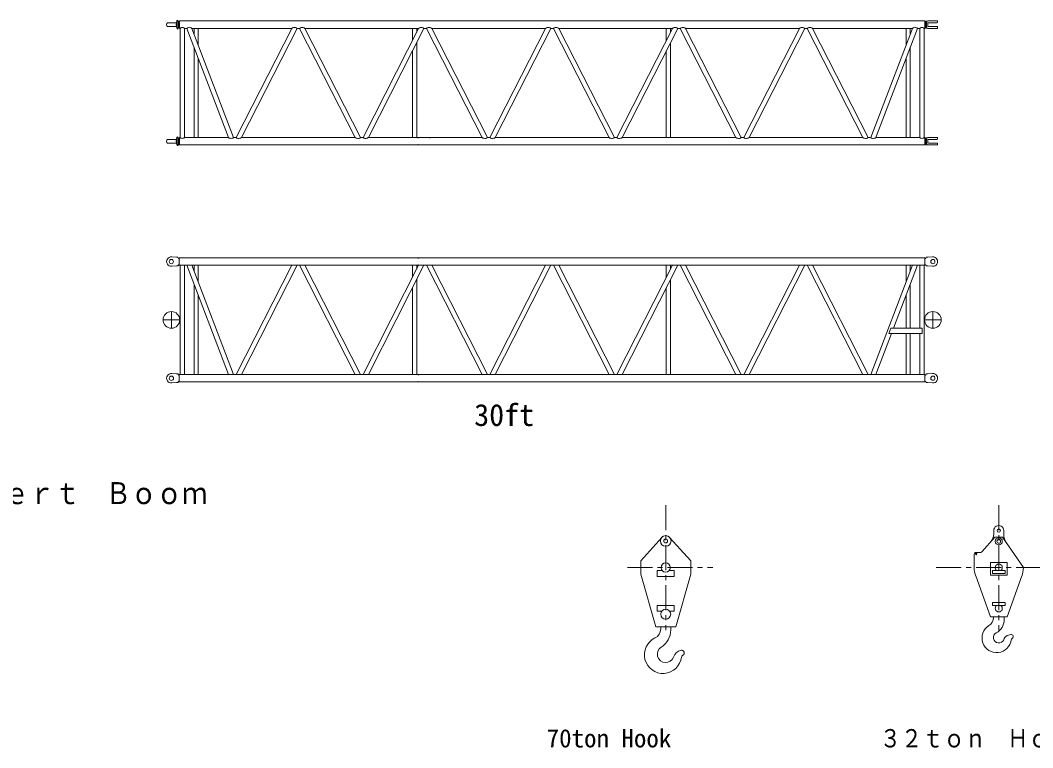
# Model space of a CAD drawing. Units: millimetres on the paper. Extents: x -420 to 420, y -297 to 297.
# Drawn here: x -148.9 to 53.7, y -145 to 0.5 of the extents above; entities that cross this region are included whole.
import ezdxf
from ezdxf.enums import TextEntityAlignment as Align

# ---------------------------------------------------------------- set-up
doc = ezdxf.new("R2010")
doc.units = ezdxf.units.MM
doc.linetypes.add('CHAIN1', pattern=[8, 5, -1, 1, -1])
doc.layers.add('0-0_0', color=7, linetype='Continuous', lineweight=18)
doc.styles.add('ＭＳ ゴシック', font='')
doc.styles.get('ＭＳ ゴシック').set_extended_font_data('MS Gothic')

msp = doc.modelspace()

# ---------------------------------------------------------------- linework, layer by layer
at = {"layer": '0-0_0'}
for p, q in [((-119.434, 0.031), (-117.712, 0.031)), ((-117.705, -0.328), (-117.575, 0.41)), ((-117.642, 0.031), (-117.642, -0.686)), ((-117.411, 0.547), (-117.363, 0.547)), ((-117.363, 0.547), (-117.233, 0.322)), ((-117.363, -1.203), (-117.363, 0.547)), ((-117.223, 0.294), (-117.223, -0.961)), ((-117.204, 0.306), (-117.142, 0.306)), ((-117.08, 0.413), (-117.142, 0.306)), ((-117.142, -0.961), (-117.142, 0.306)), ((-117.08, -1.068), (-117.08, 0.413)), ((32.13, 0.413), (-117.08, 0.413)), ((32.129, 0.413), (32.192, 0.306)), ((32.13, 0.413), (32.13, -1.068)), ((32.192, -0.961), (32.192, 0.306)), ((32.192, 0.306), (32.254, 0.306)), ((32.273, -0.967), (32.273, 0.312)), ((32.318, 0.384), (32.283, 0.322)), ((32.318, 0.384), (32.692, 0.414)), ((34.592, 0.414), (32.692, 0.414)), ((34.508, 0.043), (32.825, 0.043)), ((34.675, 0.21), (34.675, 0.331)), ((-119.625, -0.328), (-119.599, -0.116)), ((-119.625, -0.328), (-119.599, -0.54)), ((-119.434, -0.686), (-117.712, -0.686)), ((-117.705, -0.328), (-117.575, -1.065)), ((-117.411, -1.203), (-117.363, -1.203)), ((-117.233, -0.978), (-117.363, -1.203)), ((-117.142, -0.961), (-117.204, -0.961)), ((-117.08, -1.068), (-117.142, -0.961)), ((-116.932, -1.068), (-117.08, -1.068)), ((-116.932, -1.068), (-116.932, -22.92)), ((-115.585, -1.068), (-116.085, -1.068)), ((-116.085, -1.068), (-116.085, -22.92)), ((-115.585, -1.068), (-107.268, -22.92)), ((-94.593, -1.068), (-114.565, -1.068)), ((-114.565, -1.068), (-106.248, -22.92)), ((-114.148, -1.068), (-114.148, -2.163)), ((-113.302, -1.068), (-113.302, -4.388)), ((-105.727, -22.92), (-94.593, -1.068)), ((-104.657, -22.92), (-93.523, -1.068)), ((-93.027, -1.068), (-93.523, -1.068)), ((-93.027, -1.068), (-81.893, -22.92)), ((-91.957, -1.068), (-80.823, -22.92)), ((-69.193, -1.068), (-91.957, -1.068)), ((-80.327, -22.92), (-69.193, -1.068)), ((-79.257, -22.92), (-68.123, -1.068)), ((-70.432, -1.068), (-70.432, -3.499)), ((-69.585, -1.068), (-69.585, -1.837)), ((-67.627, -1.068), (-68.123, -1.068)), ((-67.627, -1.068), (-56.493, -22.92)), ((-66.557, -1.068), (-55.423, -22.92)), ((-43.793, -1.068), (-66.557, -1.068)), ((-54.927, -22.92), (-43.793, -1.068)), ((-53.857, -22.92), (-42.723, -1.068)), ((-42.227, -1.068), (-42.723, -1.068)), ((-42.227, -1.068), (-31.093, -22.92)), ((-41.157, -1.068), (-30.024, -22.92)), ((-18.393, -1.068), (-41.157, -1.068)), ((-29.527, -22.92), (-18.393, -1.068)), ((-28.457, -22.92), (-17.324, -1.068)), ((-19.632, -3.499), (-19.632, -1.068)), ((-18.785, -1.837), (-18.785, -1.068)), ((-16.827, -1.068), (-17.324, -1.068)), ((-16.827, -1.068), (-5.694, -22.92)), ((-15.757, -1.068), (-4.624, -22.92)), ((7.006, -1.068), (-15.757, -1.068)), ((-4.127, -22.92), (7.006, -1.068)), ((-3.057, -22.92), (8.076, -1.068)), ((8.573, -1.068), (8.076, -1.068)), ((8.573, -1.068), (19.706, -22.92)), ((29.615, -1.068), (9.643, -1.068)), ((9.643, -1.068), (20.776, -22.92)), ((29.615, -1.068), (21.298, -22.92)), ((30.635, -1.068), (22.318, -22.92)), ((28.352, -1.068), (28.352, -4.388)), ((29.198, -1.068), (29.198, -2.163)), ((30.635, -1.068), (31.135, -1.068)), ((31.135, -1.068), (31.135, -22.92)), ((31.982, -1.068), (31.982, -22.92)), ((31.982, -1.068), (32.129, -1.068)), ((32.129, -1.068), (32.192, -0.961)), ((32.192, -0.961), (32.254, -0.961)), ((32.318, -1.04), (32.283, -0.978)), ((32.692, -1.069), (32.318, -1.04)), ((32.692, -0.565), (32.692, -0.09)), ((34.592, -1.069), (32.692, -1.069)), ((34.508, -0.698), (32.825, -0.698)), ((34.675, -0.986), (34.675, -0.865)), ((-69.585, -3.937), (-69.585, -22.92)), ((-18.785, -22.92), (-18.785, -3.937)), ((-114.148, -4.843), (-114.148, -22.92)), ((-70.432, -5.599), (-70.432, -22.92)), ((-19.632, -22.92), (-19.632, -5.599)), ((29.198, -4.843), (29.198, -22.92)), ((-113.302, -7.068), (-113.302, -22.92)), ((28.352, -7.068), (28.352, -22.92)), ((-119.625, -23.661), (-119.599, -23.449)), ((-119.625, -23.661), (-119.599, -23.873)), ((-119.434, -23.303), (-117.712, -23.303)), ((-119.434, -24.019), (-117.712, -24.019)), ((-117.705, -23.661), (-117.575, -22.924)), ((-117.705, -23.661), (-117.575, -24.398)), ((-117.642, -23.303), (-117.642, -24.019)), ((-117.411, -22.786), (-117.363, -22.786)), ((-117.363, -24.536), (-117.363, -22.786)), ((-117.363, -22.786), (-117.233, -23.011)), ((-117.233, -24.311), (-117.363, -24.536)), ((-117.223, -23.039), (-117.223, -24.294)), ((-117.204, -23.028), (-117.142, -23.028)), ((-117.142, -24.294), (-117.204, -24.294)), ((-117.08, -22.92), (-117.142, -23.028)), ((-117.142, -24.294), (-117.142, -23.028)), ((-117.08, -24.402), (-117.142, -24.294)), ((-117.08, -24.402), (-117.08, -22.92)), ((-116.932, -22.92), (-117.08, -22.92)), ((-116.085, -22.92), (-107.268, -22.92)), ((-105.727, -22.92), (-106.248, -22.92)), ((-81.893, -22.92), (-104.656, -22.92)), ((-80.302, -22.92), (-80.824, -22.92)), ((-56.493, -22.92), (-79.282, -22.92)), ((-54.927, -22.92), (-55.423, -22.92)), ((-31.093, -22.92), (-53.857, -22.92)), ((-29.527, -22.92), (-30.024, -22.92)), ((-5.694, -22.92), (-28.457, -22.92)), ((-4.127, -22.92), (-4.624, -22.92)), ((19.706, -22.92), (-3.057, -22.92)), ((21.298, -22.92), (20.776, -22.92)), ((31.135, -22.92), (22.318, -22.92)), ((31.982, -22.92), (32.129, -22.92)), ((32.129, -22.92), (32.192, -23.028)), ((32.13, -22.92), (32.13, -24.402)), ((32.13, -24.402), (32.192, -24.294)), ((32.192, -24.294), (32.192, -23.028)), ((32.192, -23.028), (32.254, -23.028)), ((32.192, -24.294), (32.254, -24.294)), ((32.273, -24.301), (32.273, -23.021)), ((32.318, -22.949), (32.283, -23.011)), ((32.318, -24.373), (32.283, -24.311)), ((32.318, -22.949), (32.692, -22.919)), ((34.592, -22.919), (32.692, -22.919)), ((32.692, -23.898), (32.692, -23.423)), ((34.508, -23.29), (32.825, -23.29)), ((34.508, -24.032), (32.825, -24.032)), ((34.675, -23.123), (34.675, -23.003)), ((34.675, -24.319), (34.675, -24.198)), ((-117.411, -24.536), (-117.363, -24.536)), ((32.13, -24.402), (-117.08, -24.402)), ((32.692, -24.403), (32.318, -24.373)), ((34.592, -24.403), (32.692, -24.403)), ((-118.604, -46.775), (-117.642, -46.848)), ((-118.604, -48.67), (-117.642, -48.598)), ((-117.642, -46.848), (-117.363, -46.848)), ((-117.642, -48.598), (-117.363, -48.598)), ((-117.363, -46.848), (-117.233, -47.073)), ((-117.233, -48.373), (-117.363, -48.598)), ((-117.204, -47.089), (-117.158, -47.089)), ((-117.158, -48.356), (-117.204, -48.356)), ((-117.158, -47.089), (-117.096, -46.982)), ((-117.158, -48.356), (-117.096, -48.464)), ((-117.096, -46.982), (32.146, -46.982)), ((-117.096, -46.982), (-117.096, -48.464)), ((-117.096, -46.982), (-117.096, -48.464)), ((32.146, -48.464), (-117.096, -48.464)), ((-116.932, -48.464), (-116.932, -70.315)), ((-116.085, -48.464), (-116.085, -70.315)), ((-115.585, -48.464), (-107.268, -70.315)), ((-114.565, -48.464), (-106.248, -70.315)), ((-114.148, -48.464), (-114.148, -49.558)), ((-113.302, -48.464), (-113.302, -51.783)), ((-94.593, -48.464), (-105.727, -70.315)), ((-93.523, -48.464), (-104.657, -70.315)), ((-81.893, -70.315), (-93.027, -48.464)), ((-80.823, -70.315), (-91.957, -48.464)), ((-69.193, -48.464), (-80.327, -70.315)), ((-68.123, -48.464), (-79.257, -70.315)), ((-70.432, -48.464), (-70.432, -50.894)), ((-69.585, -48.464), (-69.585, -49.232)), ((-56.493, -70.315), (-67.627, -48.464)), ((-55.423, -70.315), (-66.557, -48.464)), ((-43.794, -48.464), (-54.927, -70.315)), ((-42.724, -48.464), (-53.857, -70.315)), ((-31.094, -70.315), (-42.227, -48.464)), ((-30.024, -70.315), (-41.157, -48.464)), ((-18.394, -48.464), (-29.527, -70.315)), ((-17.324, -48.464), (-28.457, -70.315)), ((-19.632, -50.894), (-19.632, -48.464)), ((-18.785, -49.232), (-18.785, -48.464)), ((-5.694, -70.315), (-16.827, -48.464)), ((-4.624, -70.315), (-15.757, -48.464)), ((7.006, -48.464), (-4.127, -70.315)), ((8.076, -48.464), (-3.057, -70.315)), ((19.706, -70.315), (8.573, -48.464)), ((20.776, -70.315), (9.643, -48.464)), ((29.615, -48.464), (21.298, -70.315)), ((30.635, -48.464), (25.842, -61.056)), ((28.352, -48.464), (28.352, -51.783)), ((29.198, -48.464), (29.198, -49.558)), ((31.135, -48.464), (31.135, -61.056)), ((31.982, -48.464), (31.982, -70.315)), ((32.208, -47.089), (32.146, -46.982)), ((32.146, -46.982), (32.146, -48.464)), ((32.208, -48.356), (32.146, -48.464)), ((32.208, -47.089), (32.254, -47.089)), ((32.208, -48.356), (32.254, -48.356)), ((32.283, -47.073), (32.413, -46.848)), ((32.413, -48.598), (32.283, -48.373)), ((32.413, -46.848), (32.692, -46.848)), ((32.413, -48.598), (32.692, -48.598)), ((33.654, -46.775), (32.692, -46.848)), ((33.654, -48.67), (32.692, -48.598)), ((-114.148, -52.239), (-114.148, -70.315)), ((-69.585, -51.332), (-69.585, -70.315)), ((-18.785, -70.315), (-18.785, -51.332)), ((29.198, -52.239), (29.198, -61.056)), ((-113.302, -54.463), (-113.302, -70.315)), ((-70.432, -52.994), (-70.432, -70.315)), ((-19.632, -70.315), (-19.632, -52.994)), ((28.352, -54.463), (28.352, -61.056)), ((25.43, -62.139), (22.318, -70.315)), ((25.332, -61.056), (24.92, -62.139)), ((24.92, -62.139), (31.558, -62.139)), ((25.332, -61.056), (31.558, -61.056)), ((28.352, -62.139), (28.352, -70.315)), ((29.198, -62.139), (29.198, -70.315)), ((31.135, -62.139), (31.135, -70.315)), ((31.558, -61.056), (31.558, -62.139)), ((-118.604, -70.109), (-117.642, -70.181)), ((-117.642, -70.181), (-117.363, -70.181)), ((-117.363, -70.181), (-117.233, -70.406)), ((-117.204, -70.423), (-117.158, -70.423)), ((-117.158, -70.423), (-117.096, -70.315)), ((-117.096, -70.315), (-117.096, -71.797)), ((32.146, -70.315), (-117.096, -70.315)), ((31.982, -70.315), (32.146, -70.315)), ((32.208, -70.423), (32.146, -70.315)), ((32.146, -70.315), (32.146, -71.797)), ((32.208, -70.423), (32.254, -70.423)), ((32.283, -70.406), (32.413, -70.181)), ((32.413, -70.181), (32.692, -70.181)), ((33.654, -70.109), (32.692, -70.181)), ((-118.604, -72.003), (-117.642, -71.931)), ((-117.642, -71.931), (-117.363, -71.931)), ((-117.233, -71.706), (-117.363, -71.931)), ((-117.158, -71.689), (-117.204, -71.689)), ((-117.158, -71.689), (-117.096, -71.797)), ((-117.096, -71.797), (32.146, -71.797)), ((32.208, -71.689), (32.146, -71.797)), ((32.208, -71.689), (32.254, -71.689)), ((32.413, -71.931), (32.283, -71.706)), ((32.413, -71.931), (32.692, -71.931)), ((33.654, -72.003), (32.692, -71.931)), ((-24.75, -107.601), (-20.546, -102.89)), ((-14.75, -107.6), (-18.955, -102.89)), ((43.543, -105.78), (46.158, -102.85)), ((45.916, -101.517), (45.916, -102.167)), ((46.158, -102.85), (47.684, -102.85)), ((51.833, -108.933), (47.684, -102.85)), ((47.916, -101.517), (47.916, -102.42)), ((42, -106.225), (42, -108.933)), ((42.333, -105.892), (43.294, -105.892)), ((-24.75, -107.601), (-24.75, -110.267)), ((-14.75, -107.6), (-14.75, -110.267)), ((45.25, -107.933), (45.25, -110.425)), ((45.25, -107.933), (48.583, -107.933)), ((48.583, -107.933), (48.583, -110.425)), ((-21.75, -120.8), (-24.75, -110.267)), ((-18.048, -110.704), (-21.453, -110.704)), ((-17.75, -120.8), (-14.75, -110.267)), ((45.25, -118.767), (42.294, -110.608)), ((45.25, -110.425), (48.583, -110.425)), ((45.666, -109.525), (48.166, -109.525)), ((48.166, -109.525), (48.166, -110.125)), ((48.583, -118.767), (51.539, -110.608)), ((-21.453, -116.495), (-18.048, -116.495)), ((-21.453, -116.495), (-21.453, -117.677)), ((-18.048, -117.677), (-18.048, -116.495)), ((45.666, -116.508), (45.666, -115.908)), ((48.166, -115.908), (45.666, -115.908)), ((48.166, -116.508), (45.666, -116.508)), ((48.166, -116.508), (48.166, -115.908)), ((-21.453, -117.677), (-20.558, -117.677)), ((-18.942, -117.677), (-18.048, -117.677)), ((45.25, -118.767), (48.583, -118.767)), ((45.833, -118.915), (45.833, -118.767)), ((47.999, -118.767), (47.999, -119.396)), ((-21.75, -120.8), (-17.75, -120.8)), ((-20.75, -121.197), (-20.75, -120.799)), ((-18.751, -121.411), (-18.751, -120.799)), ((47.909, -123.366), (48.005, -123.145)), ((48.844, -122.433), (49.306, -122.315))]:
    msp.add_line(p, q, dxfattribs=at)
at = {"layer": '0-0_0', "linetype": 'CHAIN1'}
for p, q in [((-118.675, -57.723), (-118.675, -61.056)), ((33.725, -57.723), (33.725, -61.056)), ((-120.342, -59.389), (-117.008, -59.389)), ((32.058, -59.389), (35.392, -59.389)), ((-19.75, -96.433), (-19.75, -121.433)), ((46.916, -96.433), (46.916, -121.433)), ((-27.371, -108.933), (-10.327, -108.933)), ((34.416, -108.933), (59.416, -108.933))]:
    msp.add_line(p, q, dxfattribs=at)
at = {"layer": '0-0_0'}
for points in [[(-20.474, -109.522), (-21.453, -109.522), (-21.453, -110.704)], [(-18.048, -110.704), (-18.048, -109.522), (-19.027, -109.522)], [(45.666, -109.525), (45.666, -110.125), (48.166, -110.125)]]:
    msp.add_lwpolyline(points, dxfattribs=at)
for centre, radius in [((-118.675, -47.723), 0.417), ((33.725, -47.723), 0.417), ((-118.675, -59.389), 1.667), ((33.725, -59.389), 1.667), ((-118.675, -71.056), 0.425), ((33.725, -71.056), 0.417), ((46.916, -101.517), 0.333), ((-19.75, -103.6), 1.067), ((-19.75, -103.6), 0.377), ((46.916, -103.683), 0.71), ((46.916, -103.683), 0.377), ((42.37, -106.203), 0.167), ((-19.75, -108.933), 0.933), ((-19.75, -118.266), 1)]:
    msp.add_circle(centre, radius, dxfattribs=at)
for centre, radius, start, end in [((-119.434, -0.136), 0.167, 90.00026, 173), ((-117.712, 0.114), 0.0833, 270.00138, 350.00024), ((-117.411, 0.381), 0.167, 89.99873, 169.99975), ((-117.204, 0.339), 0.0333, 210.00183, 270.00362), ((32.254, 0.339), 0.0333, 270.00051, 330.00024), ((33.351, -0.243), 0.936, 162.34553, 169.96578), ((28.598, 1.278), 4.054, 342.23615, 343.99492), ((32.393, 0.31), 0.127, 347.77983, 43.74114), ((31.919, 0.326), 0.6, 343.95944, 355.85139), ((32.825, -0.09), 0.133, 90.00004, 180.00002), ((34.508, 0.21), 0.167, 269.99996, 359.99996), ((34.592, 0.331), 0.0833, 359.99996, 89.99998), ((-119.434, -0.519), 0.167, 187.00005, 270.00035), ((-117.712, -0.769), 0.0833, 9.99967, 89.99807), ((-117.411, -1.036), 0.167, 189.99982, 269.99876), ((-117.204, -0.994), 0.0333, 89.99638, 149.99817), ((-116.42, -1.705), 0.817, 107.12392, 128.79428), ((-116.508, -1.422), 0.521, 73.00185, 106.99845), ((-116.597, -1.705), 0.817, 51.20576, 72.87627), ((-114.972, -1.719), 0.894, 109.05154, 133.30846), ((-115.09, -1.43), 0.582, 70.1119, 107.3475), ((-115.227, -1.85), 1.024, 49.75938, 70.92191), ((-93.974, -2.061), 1.17, 103.39216, 121.96022), ((-94.046, -1.736), 0.837, 77.77837, 103.74154), ((-94.111, -1.945), 1.055, 56.18215, 76.76774), ((-92.439, -1.945), 1.055, 103.2317, 123.8179), ((-92.504, -1.736), 0.837, 76.25835, 102.22099), ((-92.576, -2.061), 1.17, 58.03978, 76.60773), ((-68.574, -2.061), 1.17, 103.39216, 121.96022), ((-68.646, -1.736), 0.837, 77.77837, 103.74154), ((-68.711, -1.945), 1.055, 56.18215, 76.76774), ((-67.039, -1.945), 1.055, 103.2317, 123.8179), ((-67.104, -1.736), 0.837, 76.25835, 102.22099), ((-67.176, -2.061), 1.17, 58.03978, 76.60773), ((-43.174, -2.061), 1.17, 103.39216, 121.96022), ((-43.246, -1.736), 0.837, 77.77837, 103.74154), ((-43.311, -1.945), 1.055, 56.18215, 76.76774), ((-41.64, -1.945), 1.055, 103.2317, 123.8179), ((-41.704, -1.736), 0.837, 76.25835, 102.22099), ((-41.776, -2.061), 1.17, 58.03978, 76.60773), ((-17.774, -2.061), 1.17, 103.39216, 121.96022), ((-17.846, -1.736), 0.837, 77.77837, 103.74154), ((-17.911, -1.945), 1.055, 56.18215, 76.76774), ((-16.24, -1.945), 1.055, 103.2317, 123.8179), ((-16.304, -1.736), 0.837, 76.25835, 102.22099), ((-16.376, -2.061), 1.17, 58.03978, 76.60773), ((7.626, -2.061), 1.17, 103.39216, 121.96022), ((7.554, -1.736), 0.837, 77.77837, 103.74154), ((7.489, -1.945), 1.055, 56.18215, 76.76774), ((9.16, -1.945), 1.055, 103.2317, 123.8179), ((9.096, -1.736), 0.837, 76.25835, 102.22099), ((9.024, -2.061), 1.17, 58.03978, 76.60773), ((30.277, -1.85), 1.024, 109.07809, 130.24062), ((30.14, -1.43), 0.582, 72.6525, 109.8881), ((30.022, -1.719), 0.894, 46.69154, 70.94846), ((31.646, -1.705), 0.817, 107.12373, 128.79424), ((31.558, -1.422), 0.521, 73.00155, 106.99815), ((31.47, -1.705), 0.817, 51.20572, 72.87608), ((32.254, -0.994), 0.0333, 30.00129, 90.00255), ((34.545, -0.318), 2.132, 176.90667, 180.25187), ((34.545, -0.337), 2.132, 179.74808, 183.09371), ((33.518, -0.263), 1.103, 170.45206, 176.91499), ((33.518, -0.393), 1.103, 183.08538, 189.54816), ((33.351, -0.413), 0.936, 190.03463, 197.65474), ((28.599, -1.933), 4.054, 16.00511, 17.76394), ((32.393, -0.965), 0.127, 316.25755, 12.22143), ((31.919, -0.981), 0.6, 4.14942, 16.0408), ((32.825, -0.565), 0.133, 179.99998, 269.99997), ((34.508, -0.865), 0.167, 359.99996, 89.99998), ((34.592, -0.986), 0.0833, 269.99996, 359.99996), ((-119.434, -23.469), 0.167, 90.00026, 173), ((-119.434, -23.853), 0.167, 187.00005, 270.00035), ((-117.712, -23.219), 0.0833, 270.00138, 350.00024), ((-117.712, -24.103), 0.0833, 9.99967, 89.99807), ((-117.411, -22.953), 0.167, 89.99873, 169.99975), ((-117.204, -22.994), 0.0333, 210.00183, 270.00362), ((-117.204, -24.328), 0.0333, 89.99638, 149.99817), ((-116.42, -22.284), 0.817, 231.20572, 252.87608), ((-116.508, -22.566), 0.521, 253.00155, 286.99815), ((-116.597, -22.284), 0.817, 287.12373, 308.79424), ((-106.674, -22.007), 1.09, 236.87938, 255.99154), ((-106.749, -22.327), 0.762, 255.67096, 283.01643), ((-106.818, -22.098), 1, 283.89258, 304.71099), ((-105.14, -22.043), 1.056, 236.19422, 256.77647), ((-105.204, -22.252), 0.838, 257.78842, 283.73396), ((-105.276, -21.926), 1.171, 283.38462, 301.94581), ((-81.274, -21.929), 1.169, 238.02495, 256.59968), ((-81.346, -22.254), 0.836, 256.25074, 282.23165), ((-81.411, -22.044), 1.054, 283.24075, 303.82995), ((-79.74, -22.043), 1.056, 236.19422, 256.77647), ((-79.733, -22.098), 1, 235.28903, 256.1071), ((-79.804, -22.252), 0.838, 257.78842, 283.73396), ((-79.801, -22.327), 0.762, 256.98296, 284.32901), ((-79.877, -22.007), 1.09, 284.00901, 303.12108), ((-79.876, -21.926), 1.171, 283.38462, 301.94581), ((-69.346, -22.994), 0.0333, 270.00051, 330.00024), ((-69.346, -24.328), 0.0333, 30.00129, 90.00255), ((-67.008, -23.003), 0.0833, 359.99996, 89.99998), ((-55.874, -21.929), 1.169, 238.02495, 256.59968), ((-55.946, -22.254), 0.836, 256.25074, 282.23165), ((-56.011, -22.044), 1.054, 283.24075, 303.82995), ((-54.34, -22.043), 1.056, 236.19422, 256.77647), ((-54.404, -22.252), 0.838, 257.78842, 283.73396), ((-54.476, -21.926), 1.171, 283.38462, 301.94581), ((-30.474, -21.929), 1.169, 238.02495, 256.59968), ((-30.546, -22.254), 0.836, 256.25074, 282.23165), ((-30.611, -22.044), 1.054, 283.24075, 303.82995), ((-28.94, -22.043), 1.056, 236.19422, 256.77647), ((-29.004, -22.252), 0.838, 257.78842, 283.73396), ((-29.076, -21.926), 1.171, 283.38462, 301.94581), ((-5.074, -21.929), 1.169, 238.02495, 256.59968), ((-5.146, -22.254), 0.836, 256.25074, 282.23165), ((-5.211, -22.044), 1.054, 283.24075, 303.82995), ((-3.54, -22.043), 1.056, 236.19422, 256.77647), ((-3.604, -22.252), 0.838, 257.78842, 283.73396), ((-3.676, -21.926), 1.171, 283.38462, 301.94581), ((20.326, -21.929), 1.169, 238.02495, 256.59968), ((20.254, -22.254), 0.836, 256.25074, 282.23165), ((20.189, -22.044), 1.054, 283.24075, 303.82995), ((21.861, -22.044), 1.054, 236.17005, 256.75925), ((21.796, -22.254), 0.836, 257.76835, 283.74926), ((21.724, -21.929), 1.169, 283.40032, 301.97505), ((31.646, -22.284), 0.817, 231.20576, 252.87627), ((31.558, -22.566), 0.521, 253.00185, 286.99845), ((31.47, -22.284), 0.817, 287.12392, 308.79428), ((32.254, -22.994), 0.0333, 270.00051, 330.00024), ((32.254, -24.328), 0.0333, 30.00129, 90.00255), ((34.545, -23.652), 2.132, 176.90667, 180.25187), ((34.545, -23.67), 2.132, 179.74804, 183.0939), ((33.518, -23.596), 1.103, 170.45206, 176.91499), ((33.518, -23.726), 1.103, 183.08563, 189.54887), ((33.351, -23.746), 0.936, 190.03538, 197.65494), ((33.351, -23.576), 0.936, 162.34553, 169.96578), ((28.598, -22.055), 4.054, 342.23615, 343.99492), ((28.6, -25.266), 4.053, 16.00471, 17.76413), ((32.393, -23.024), 0.127, 347.77983, 43.74113), ((32.393, -24.298), 0.127, 316.25871, 12.21991), ((31.919, -23.007), 0.6, 343.95943, 355.85139), ((31.919, -24.314), 0.6, 4.1484, 16.04039), ((32.825, -23.423), 0.133, 90.00004, 180.00002), ((32.825, -23.898), 0.133, 179.99998, 269.99997), ((34.508, -23.123), 0.167, 269.99996, 359.99996), ((34.508, -24.198), 0.167, 359.99996, 89.99998), ((34.592, -23.003), 0.0833, 359.99996, 89.99998), ((-117.411, -24.369), 0.167, 189.99982, 269.99876), ((-67.008, -24.319), 0.0833, 269.99996, 359.99996), ((34.592, -24.319), 0.0833, 269.99996, 359.99996), ((-118.675, -47.723), 0.95, 85.70112, 274.29936), ((-117.204, -47.056), 0.0333, 210.00183, 270.00362), ((-117.204, -48.389), 0.0333, 89.99638, 149.99817), ((-69.346, -47.056), 0.0333, 269.99472, 329.99735), ((-69.346, -48.389), 0.0333, 29.9991, 89.99818), ((32.254, -47.056), 0.0333, 269.99472, 329.99735), ((32.254, -48.389), 0.0333, 29.9991, 89.99818), ((33.725, -47.723), 0.95, 265.70082, 94.29912), ((-118.675, -71.056), 0.95, 85.70112, 274.29936), ((-117.204, -70.389), 0.0333, 210.00183, 270.00362), ((-69.346, -70.389), 0.0333, 269.99472, 329.99735), ((32.254, -70.389), 0.0333, 269.99472, 329.99735), ((33.725, -71.056), 0.95, 265.70082, 94.29912), ((-117.204, -71.723), 0.0333, 89.99638, 149.99817), ((-69.346, -71.723), 0.0333, 29.9991, 89.99818), ((32.254, -71.723), 0.0333, 29.9991, 89.99818), ((46.916, -101.517), 1, 0, 180.00001), ((43.416, -102.167), 2.5, 318.25631, 0), ((50.416, -102.42), 2.5, 179.99999, 214.29805), ((42.333, -106.225), 0.333, 90, 180.00001), ((43.294, -105.558), 0.333, 270, 318.25631), ((46.916, -108.933), 4.917, 179.99999, 200.49585), ((46.916, -108.933), 0.708, 303.35352, 236.64647), ((46.916, -108.933), 4.917, 339.50415, 0), ((46.916, -117.1), 0.708, 123.35353, 56.64648), ((43.907, -118.915), 1.926, 302.28081, 0), ((45.11, -119.396), 2.889, 297.04427, 360), ((-22.749, -121.197), 1.999, 295.48317, 0), ((-22.834, -121.411), 4.083, 302.43424, 0), ((46.499, -123.017), 2.926, 122.28081, 353.03521), ((-20.284, -126.373), 3.733, 115.47034, 353.03521), ((46.916, -122.933), 1.083, 117.04427, 336.44968), ((49.152, -123.645), 1.251, 104.27355, 156.44968), ((49.409, -122.72), 0.418, 296.28002, 104.27355), ((49.814, -123.452), 0.419, 116.28577, 176.06337), ((-19.75, -126.266), 1.667, 122.42148, 339.99988), ((-16.31, -127.361), 1.925, 100.75294, 164.04828), ((-16.57, -125.994), 0.533, 296.28002, 100.75294), ((-16.053, -126.928), 0.534, 116.28577, 176.06337)]:
    msp.add_arc(centre, radius, start, end, dxfattribs=at)

# ---------------------------------------------------------------- texts
at = {"layer": '0-0_0', "style": 'ＭＳ ゴシック'}
for s, height, p in [('30ft', 4.399, (-58.068, -81.929)), ('70ton Hook', 3.666, (-43.566, -146.006))]:
    msp.add_text(s, height=height, dxfattribs=at).set_placement(p, align=Align.BOTTOM_LEFT)
at = {"layer": '0-0_0', "style": 'ＭＳ ゴシック', "width": 0.85}
for s, height, p in [('Ｉｎｓｅｒｔ\u3000Ｂｏｏｍ', 4.399, (-167.568, -97.561)), ('３２ｔｏｎ\u3000Ｈｏｏｋ', 3.666, (23.101, -146.006))]:
    msp.add_text(s, height=height, dxfattribs=at).set_placement(p, align=Align.BOTTOM_LEFT)

doc.saveas('drawing.dxf')
